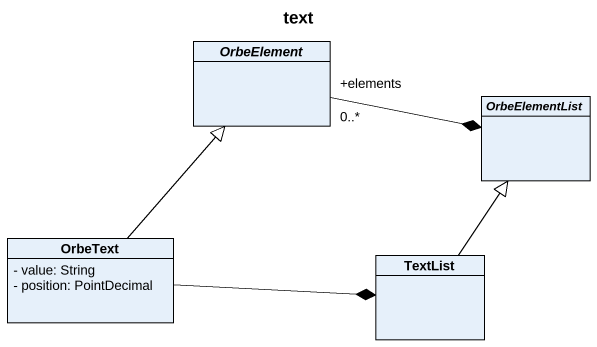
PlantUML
@startuml
title text
hide circle
hide empty members
skinparam classAttributeIconSize 0
abstract class OrbeElement
abstract class OrbeElementList
class OrbeText {
  - value: String
  - position: PointDecimal
}
class TextList
OrbeElement "+elements\n0..*" -right-* OrbeElementList
OrbeText -up-|> OrbeElement
OrbeText -right-* TextList
TextList -up-|> OrbeElementList
@enduml
